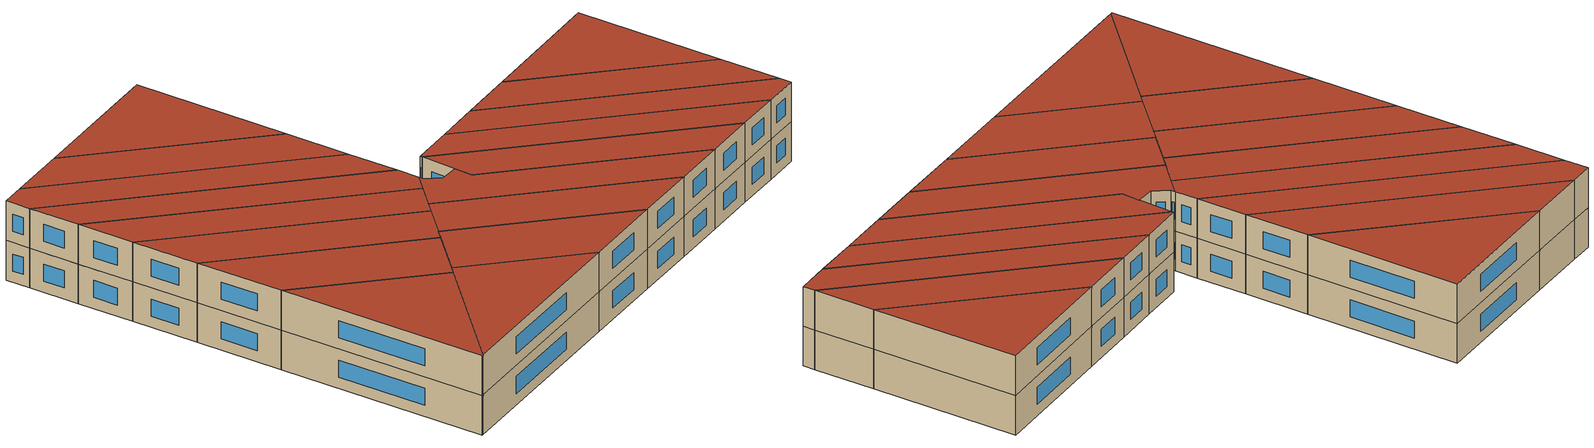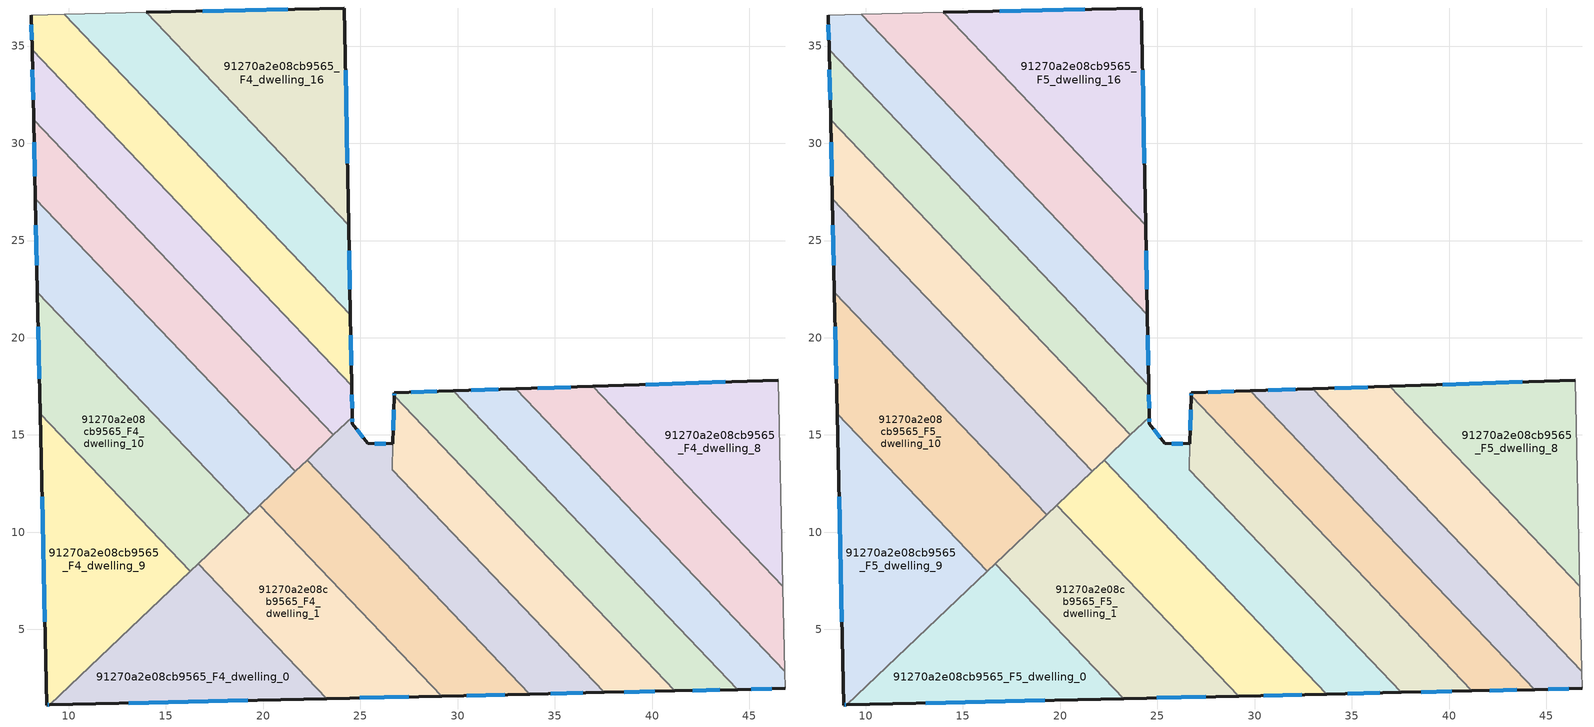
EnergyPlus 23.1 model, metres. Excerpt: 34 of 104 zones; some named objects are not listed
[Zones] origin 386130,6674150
91270a2e08cb9565_F4_dwelling_0
 floor to 91270a2e08cb9565_F3_dwelling_0 (EU_floor_Construction): 16.66,8.39 23.28,1.44 9.03,1.12 z12
 wall outside (EU_wall_Construction): 9.03,1.12 23.28,1.44 z12:15
 wall to 91270a2e08cb9565_F4_dwelling_1 (EU_wall_Construction): 23.28,1.44 16.66,8.39 z12:15
 wall to 91270a2e08cb9565_F4_dwelling_9 (EU_wall_Construction): 16.24,7.99 9.03,1.12 z12:15
 wall to 91270a2e08cb9565_F4_dwelling_10 (EU_wall_Construction): 16.66,8.39 16.24,7.99 z12:15
 window (EU_Window_Construction): 13.1,1.21 19.21,1.35 z12.86:14.14
91270a2e08cb9565_F4_dwelling_1
 floor to 91270a2e08cb9565_F3_dwelling_1 (EU_floor_Construction): 19.83,11.4 29.18,1.57 23.28,1.44 16.66,8.39 z12
 wall outside (EU_wall_Construction): 23.28,1.44 29.18,1.57 z12:15
 wall to 91270a2e08cb9565_F4_dwelling_2 (EU_wall_Construction): 29.18,1.57 19.83,11.4 z12:15
 wall to 91270a2e08cb9565_F4_dwelling_10 (EU_wall_Construction): 19.3,10.89 16.66,8.39 z12:15
 wall to 91270a2e08cb9565_F4_dwelling_11 (EU_wall_Construction): 19.83,11.4 19.3,10.89 z12:15
 window (EU_Window_Construction): 24.96,1.47 27.49,1.53 z12.86:14.14
91270a2e08cb9565_F4_dwelling_10
 floor to 91270a2e08cb9565_F3_dwelling_10 (EU_floor_Construction): 8.39,22.35 19.3,10.89 16.24,7.99 8.53,16.09 z12
 wall outside (EU_wall_Construction): 8.39,22.35 8.53,16.09 z12:15
 wall to 91270a2e08cb9565_F4_dwelling_11 (EU_wall_Construction): 19.3,10.89 8.39,22.35 z12:15
 wall to 91270a2e08cb9565_F4_dwelling_9 (EU_wall_Construction): 8.53,16.09 16.24,7.99 z12:15
 window (EU_Window_Construction): 8.43,20.56 8.49,17.88 z12.86:14.14
91270a2e08cb9565_F4_dwelling_11
 floor to 91270a2e08cb9565_F3_dwelling_11 (EU_floor_Construction): 8.28,27.16 21.64,13.12 19.3,10.89 8.39,22.35 z12
 wall outside (EU_wall_Construction): 8.28,27.16 8.39,22.35 z12:15
 wall to 91270a2e08cb9565_F4_dwelling_12 (EU_wall_Construction): 21.64,13.12 8.28,27.16 z12:15
 wall to 91270a2e08cb9565_F4_dwelling_2 (EU_wall_Construction): 19.83,11.4 21.64,13.12 z12:15
 window (EU_Window_Construction): 8.32,25.78 8.36,23.72 z12.86:14.14
91270a2e08cb9565_F4_dwelling_12
 floor to 91270a2e08cb9565_F3_dwelling_12 (EU_floor_Construction): 8.19,31.21 23.61,15 21.64,13.12 8.28,27.16 z12
 wall outside (EU_wall_Construction): 8.19,31.21 8.28,27.16 z12:15
 wall to 91270a2e08cb9565_F4_dwelling_13 (EU_wall_Construction): 23.61,15 8.19,31.21 z12:15
 wall to 91270a2e08cb9565_F4_dwelling_3 (EU_wall_Construction): 22.25,13.71 23.61,15 z12:15
 wall to 91270a2e08cb9565_F4_dwelling_2 (EU_wall_Construction): 21.64,13.12 22.25,13.71 z12:15
 window (EU_Window_Construction): 8.22,30.05 8.26,28.31 z12.86:14.14
91270a2e08cb9565_F4_dwelling_13
 floor to 91270a2e08cb9565_F3_dwelling_13 (EU_floor_Construction): 8.11,34.81 24.55,17.54 24.58,15.92 23.61,15 8.19,31.21 z12
 wall outside (EU_wall_Construction): 8.11,34.81 8.19,31.21 / 24.58,15.92 24.55,17.54 z12:15
 wall to 91270a2e08cb9565_F4_dwelling_14 (EU_wall_Construction): 24.55,17.54 8.11,34.81 z12:15
 wall to 91270a2e08cb9565_F4_dwelling_3 (EU_wall_Construction): 23.62,15 24.58,15.92 z12:15
 window (EU_Window_Construction): 8.14,33.78 8.17,32.24 / 24.57,16.39 24.56,17.08 z12.86:14.14
91270a2e08cb9565_F4_dwelling_14
 floor to 91270a2e08cb9565_F3_dwelling_14 (EU_floor_Construction): 9.76,36.63 24.48,21.17 24.55,17.54 8.11,34.81 8.07,36.6 z12
 wall outside (EU_wall_Construction): 24.55,17.54 24.48,21.17 / 8.07,36.6 8.11,34.81 z12:15
 wall adiabatic (EU_wall_Construction): 9.76,36.63 8.07,36.6 z12:15
 wall to 91270a2e08cb9565_F4_dwelling_15 (EU_wall_Construction): 24.48,21.17 9.76,36.63 z12:15
 window (EU_Window_Construction): 24.53,18.58 24.5,20.13 / 8.08,36.09 8.1,35.32 z12.86:14.14
91270a2e08cb9565_F4_dwelling_15
 floor to 91270a2e08cb9565_F3_dwelling_15 (EU_floor_Construction): 13.98,36.73 24.39,25.79 24.48,21.17 9.76,36.63 z12
 wall outside (EU_wall_Construction): 24.48,21.17 24.39,25.79 z12:15
 wall to 91270a2e08cb9565_F4_dwelling_16 (EU_wall_Construction): 24.39,25.79 13.98,36.73 z12:15
 wall adiabatic (EU_wall_Construction): 13.98,36.73 9.76,36.63 z12:15
 window (EU_Window_Construction): 24.46,22.49 24.42,24.47 z12.86:14.14
91270a2e08cb9565_F4_dwelling_16
 floor to 91270a2e08cb9565_F3_dwelling_16 (EU_floor_Construction): 24.18,36.96 24.39,25.79 13.98,36.73 z12
 wall outside (EU_wall_Construction): 24.39,25.79 24.18,36.96 13.98,36.73 z12:15
 window (EU_Window_Construction): 24.33,28.98 24.24,33.77 / 21.26,36.89 16.9,36.79 z12.86:14.14
91270a2e08cb9565_F4_dwelling_2
 floor to 91270a2e08cb9565_F3_dwelling_2 (EU_floor_Construction): 22.25,13.71 33.71,1.67 29.18,1.57 19.83,11.4 z12
 wall outside (EU_wall_Construction): 29.18,1.57 33.71,1.67 z12:15
 wall to 91270a2e08cb9565_F4_dwelling_3 (EU_wall_Construction): 33.71,1.67 22.25,13.71 z12:15
 window (EU_Window_Construction): 30.47,1.6 32.42,1.64 z12.86:14.14
91270a2e08cb9565_F4_dwelling_3
 floor to 91270a2e08cb9565_F3_dwelling_3 (EU_floor_Construction): 26.66,14.54 26.63,13.21 37.53,1.76 33.71,1.67 22.25,13.71 24.58,15.92 24.59,15.58 25.37,14.57 z12
 wall outside (EU_wall_Construction): 26.66,14.54 25.37,14.57 24.59,15.58 24.58,15.92 / 33.71,1.67 37.53,1.76 z12:15
 wall to 91270a2e08cb9565_F4_dwelling_4 (EU_wall_Construction): 37.53,1.76 26.63,13.21 26.66,14.54 z12:15
 window (EU_Window_Construction): 24.59,15.68 24.58,15.83 / 25.15,14.86 24.81,15.29 / 26.29,14.55 25.74,14.56 / 34.8,1.7 36.44,1.73 z12.86:14.14
91270a2e08cb9565_F4_dwelling_4
 floor to 91270a2e08cb9565_F3_dwelling_4 (EU_floor_Construction): 26.73,17.01 41.17,1.84 37.53,1.76 26.63,13.21 z12
 wall outside (EU_wall_Construction): 37.53,1.76 41.17,1.84 / 26.73,17.01 26.66,14.54 z12:15
 wall to 91270a2e08cb9565_F4_dwelling_5 (EU_wall_Construction): 41.17,1.84 26.73,17.01 z12:15
 window (EU_Window_Construction): 38.57,1.78 40.13,1.82 / 26.71,16.3 26.68,15.24 z12.86:14.14
91270a2e08cb9565_F4_dwelling_5
 floor to 91270a2e08cb9565_F3_dwelling_5 (EU_floor_Construction): 29.78,17.27 44.4,1.91 41.17,1.84 26.73,17.01 26.73,17.17 z12
 wall outside (EU_wall_Construction): 41.17,1.84 44.4,1.91 / 29.78,17.27 26.73,17.17 26.73,17.01 z12:15
 wall to 91270a2e08cb9565_F4_dwelling_6 (EU_wall_Construction): 44.4,1.91 29.78,17.27 z12:15
 window (EU_Window_Construction): 42.09,1.86 43.48,1.89 / 26.73,17.12 26.73,17.05 / 28.91,17.24 27.61,17.19 z12.86:14.14
91270a2e08cb9565_F4_dwelling_6
 floor to 91270a2e08cb9565_F3_dwelling_6 (EU_floor_Construction): 33,17.37 46.83,2.84 46.85,1.97 44.4,1.91 29.78,17.27 z12
 wall outside (EU_wall_Construction): 44.4,1.91 46.85,1.97 / 33,17.37 29.78,17.27 z12:15
 wall to 91270a2e08cb9565_F4_dwelling_7 (EU_wall_Construction): 46.83,2.84 33,17.37 z12:15
 wall adiabatic (EU_wall_Construction): 46.85,1.97 46.83,2.84 z12:15
 window (EU_Window_Construction): 45.1,1.93 46.15,1.95 / 32.08,17.34 30.7,17.3 z12.86:14.14
91270a2e08cb9565_F4_dwelling_7
 floor to 91270a2e08cb9565_F3_dwelling_7 (EU_floor_Construction): 36.95,17.5 46.73,7.23 46.83,2.84 33,17.37 z12
 wall outside (EU_wall_Construction): 36.95,17.5 33,17.37 z12:15
 wall to 91270a2e08cb9565_F4_dwelling_8 (EU_wall_Construction): 46.73,7.23 36.95,17.5 z12:15
 wall adiabatic (EU_wall_Construction): 46.83,2.84 46.73,7.23 z12:15
 window (EU_Window_Construction): 35.82,17.47 34.13,17.41 z12.86:14.14
91270a2e08cb9565_F4_dwelling_8
 floor to 91270a2e08cb9565_F3_dwelling_8 (EU_floor_Construction): 46.49,17.82 46.73,7.23 36.95,17.5 z12
 wall outside (EU_wall_Construction): 46.49,17.82 36.95,17.5 z12:15
 wall adiabatic (EU_wall_Construction): 46.73,7.23 46.49,17.82 z12:15
 window (EU_Window_Construction): 43.77,17.73 39.68,17.59 z12.86:14.14
91270a2e08cb9565_F4_dwelling_9
 floor to 91270a2e08cb9565_F3_dwelling_9 (EU_floor_Construction): 8.53,16.09 16.24,7.99 9.03,1.12 8.87,1.11 z12
 wall outside (EU_wall_Construction): 8.53,16.09 8.87,1.11 9.03,1.12 z12:15
 window (EU_Window_Construction): 8.92,1.11 8.98,1.12 / 8.63,11.81 8.77,5.39 z12.86:14.14
91270a2e08cb9565_F5_dwelling_0
 floor to 91270a2e08cb9565_F4_dwelling_0 (EU_floor_Construction): 16.66,8.39 23.28,1.44 9.03,1.12 z15
 wall outside (EU_wall_Construction): 9.03,1.12 23.28,1.44 z15:18
 wall to 91270a2e08cb9565_F5_dwelling_1 (EU_wall_Construction): 23.28,1.44 16.66,8.39 z15:18
 wall to 91270a2e08cb9565_F5_dwelling_9 (EU_wall_Construction): 16.24,7.99 9.03,1.12 z15:18
 wall to 91270a2e08cb9565_F5_dwelling_10 (EU_wall_Construction): 16.66,8.39 16.24,7.99 z15:18
 window (EU_Window_Construction): 13.1,1.21 19.21,1.35 z15.86:17.14
 roof outside (EU_roof_Construction): 23.28,1.44 16.66,8.39 9.03,1.12 z18
91270a2e08cb9565_F5_dwelling_1
 floor to 91270a2e08cb9565_F4_dwelling_1 (EU_floor_Construction): 19.83,11.4 29.18,1.57 23.28,1.44 16.66,8.39 z15
 wall outside (EU_wall_Construction): 23.28,1.44 29.18,1.57 z15:18
 wall to 91270a2e08cb9565_F5_dwelling_2 (EU_wall_Construction): 29.18,1.57 19.83,11.4 z15:18
 wall to 91270a2e08cb9565_F5_dwelling_10 (EU_wall_Construction): 19.3,10.89 16.66,8.39 z15:18
 wall to 91270a2e08cb9565_F5_dwelling_11 (EU_wall_Construction): 19.83,11.4 19.3,10.89 z15:18
 window (EU_Window_Construction): 24.96,1.47 27.49,1.53 z15.86:17.14
 roof outside (EU_roof_Construction): 29.18,1.57 19.83,11.4 16.66,8.39 23.28,1.44 z18
91270a2e08cb9565_F5_dwelling_10
 floor to 91270a2e08cb9565_F4_dwelling_10 (EU_floor_Construction): 8.39,22.35 19.3,10.89 16.24,7.99 8.53,16.09 z15
 wall outside (EU_wall_Construction): 8.39,22.35 8.53,16.09 z15:18
 wall to 91270a2e08cb9565_F5_dwelling_11 (EU_wall_Construction): 19.3,10.89 8.39,22.35 z15:18
 wall to 91270a2e08cb9565_F5_dwelling_9 (EU_wall_Construction): 8.53,16.09 16.24,7.99 z15:18
 window (EU_Window_Construction): 8.43,20.56 8.49,17.88 z15.86:17.14
 roof outside (EU_roof_Construction): 19.3,10.89 8.39,22.35 8.53,16.09 16.24,7.99 z18
91270a2e08cb9565_F5_dwelling_11
 floor to 91270a2e08cb9565_F4_dwelling_11 (EU_floor_Construction): 8.28,27.16 21.64,13.12 19.3,10.89 8.39,22.35 z15
 wall outside (EU_wall_Construction): 8.28,27.16 8.39,22.35 z15:18
 wall to 91270a2e08cb9565_F5_dwelling_12 (EU_wall_Construction): 21.64,13.12 8.28,27.16 z15:18
 wall to 91270a2e08cb9565_F5_dwelling_2 (EU_wall_Construction): 19.83,11.4 21.64,13.12 z15:18
 window (EU_Window_Construction): 8.32,25.78 8.36,23.72 z15.86:17.14
 roof outside (EU_roof_Construction): 21.64,13.12 8.28,27.16 8.39,22.35 19.3,10.89 z18
91270a2e08cb9565_F5_dwelling_12
 floor to 91270a2e08cb9565_F4_dwelling_12 (EU_floor_Construction): 8.19,31.21 23.61,15 21.64,13.12 8.28,27.16 z15
 wall outside (EU_wall_Construction): 8.19,31.21 8.28,27.16 z15:18
 wall to 91270a2e08cb9565_F5_dwelling_13 (EU_wall_Construction): 23.61,15 8.19,31.21 z15:18
 wall to 91270a2e08cb9565_F5_dwelling_3 (EU_wall_Construction): 22.25,13.71 23.61,15 z15:18
 wall to 91270a2e08cb9565_F5_dwelling_2 (EU_wall_Construction): 21.64,13.12 22.25,13.71 z15:18
 window (EU_Window_Construction): 8.22,30.05 8.26,28.31 z15.86:17.14
 roof outside (EU_roof_Construction): 23.61,15 8.19,31.21 8.28,27.16 21.64,13.12 z18
91270a2e08cb9565_F5_dwelling_13
 floor to 91270a2e08cb9565_F4_dwelling_13 (EU_floor_Construction): 8.11,34.81 24.55,17.54 24.58,15.92 23.61,15 8.19,31.21 z15
 wall outside (EU_wall_Construction): 8.11,34.81 8.19,31.21 / 24.58,15.92 24.55,17.54 z15:18
 wall to 91270a2e08cb9565_F5_dwelling_14 (EU_wall_Construction): 24.55,17.54 8.11,34.81 z15:18
 wall to 91270a2e08cb9565_F5_dwelling_3 (EU_wall_Construction): 23.62,15 24.58,15.92 z15:18
 window (EU_Window_Construction): 8.14,33.78 8.17,32.24 / 24.57,16.39 24.56,17.08 z15.86:17.14
 roof outside (EU_roof_Construction): 24.58,15.92 24.55,17.54 8.11,34.81 8.19,31.21 23.61,15 z18
91270a2e08cb9565_F5_dwelling_14
 floor to 91270a2e08cb9565_F4_dwelling_14 (EU_floor_Construction): 9.76,36.63 24.48,21.17 24.55,17.54 8.11,34.81 8.07,36.6 z15
 wall outside (EU_wall_Construction): 24.55,17.54 24.48,21.17 / 8.07,36.6 8.11,34.81 z15:18
 wall adiabatic (EU_wall_Construction): 9.76,36.63 8.07,36.6 z15:18
 wall to 91270a2e08cb9565_F5_dwelling_15 (EU_wall_Construction): 24.48,21.17 9.76,36.63 z15:18
 window (EU_Window_Construction): 24.53,18.58 24.5,20.13 / 8.08,36.09 8.1,35.32 z15.86:17.14
 roof outside (EU_roof_Construction): 24.55,17.54 24.48,21.17 9.76,36.63 8.07,36.6 8.11,34.81 z18
91270a2e08cb9565_F5_dwelling_15
 floor to 91270a2e08cb9565_F4_dwelling_15 (EU_floor_Construction): 13.98,36.73 24.39,25.79 24.48,21.17 9.76,36.63 z15
 wall outside (EU_wall_Construction): 24.48,21.17 24.39,25.79 z15:18
 wall to 91270a2e08cb9565_F5_dwelling_16 (EU_wall_Construction): 24.39,25.79 13.98,36.73 z15:18
 wall adiabatic (EU_wall_Construction): 13.98,36.73 9.76,36.63 z15:18
 window (EU_Window_Construction): 24.46,22.49 24.42,24.47 z15.86:17.14
 roof outside (EU_roof_Construction): 24.48,21.17 24.39,25.79 13.98,36.73 9.76,36.63 z18
91270a2e08cb9565_F5_dwelling_16
 floor to 91270a2e08cb9565_F4_dwelling_16 (EU_floor_Construction): 24.18,36.96 24.39,25.79 13.98,36.73 z15
 wall outside (EU_wall_Construction): 24.39,25.79 24.18,36.96 13.98,36.73 z15:18
 window (EU_Window_Construction): 24.33,28.98 24.24,33.77 / 21.26,36.89 16.9,36.79 z15.86:17.14
 roof outside (EU_roof_Construction): 24.39,25.79 24.18,36.96 13.98,36.73 z18
91270a2e08cb9565_F5_dwelling_2
 floor to 91270a2e08cb9565_F4_dwelling_2 (EU_floor_Construction): 22.25,13.71 33.71,1.67 29.18,1.57 19.83,11.4 z15
 wall outside (EU_wall_Construction): 29.18,1.57 33.71,1.67 z15:18
 wall to 91270a2e08cb9565_F5_dwelling_3 (EU_wall_Construction): 33.71,1.67 22.25,13.71 z15:18
 window (EU_Window_Construction): 30.47,1.6 32.42,1.64 z15.86:17.14
 roof outside (EU_roof_Construction): 33.71,1.67 22.25,13.71 19.83,11.4 29.18,1.57 z18
91270a2e08cb9565_F5_dwelling_3
 floor to 91270a2e08cb9565_F4_dwelling_3 (EU_floor_Construction): 26.66,14.54 26.63,13.21 37.53,1.76 33.71,1.67 22.25,13.71 24.58,15.92 24.59,15.58 25.37,14.57 z15
 wall outside (EU_wall_Construction): 26.66,14.54 25.37,14.57 24.59,15.58 24.58,15.92 / 33.71,1.67 37.53,1.76 z15:18
 wall to 91270a2e08cb9565_F5_dwelling_4 (EU_wall_Construction): 37.53,1.76 26.63,13.21 26.66,14.54 z15:18
 window (EU_Window_Construction): 24.59,15.68 24.58,15.83 / 25.15,14.86 24.81,15.29 / 26.29,14.55 25.74,14.56 / 34.8,1.7 36.44,1.73 z15.86:17.14
 roof outside (EU_roof_Construction): 37.53,1.76 26.63,13.21 26.66,14.54 25.37,14.57 24.59,15.58 24.58,15.92 22.25,13.71 33.71,1.67 z18
91270a2e08cb9565_F5_dwelling_4
 floor to 91270a2e08cb9565_F4_dwelling_4 (EU_floor_Construction): 26.73,17.01 41.17,1.84 37.53,1.76 26.63,13.21 z15
 wall outside (EU_wall_Construction): 37.53,1.76 41.17,1.84 / 26.73,17.01 26.66,14.54 z15:18
 wall to 91270a2e08cb9565_F5_dwelling_5 (EU_wall_Construction): 41.17,1.84 26.73,17.01 z15:18
 window (EU_Window_Construction): 38.57,1.78 40.13,1.82 / 26.71,16.3 26.68,15.24 z15.86:17.14
 roof outside (EU_roof_Construction): 41.17,1.84 26.73,17.01 26.63,13.21 37.53,1.76 z18
91270a2e08cb9565_F5_dwelling_5
 floor to 91270a2e08cb9565_F4_dwelling_5 (EU_floor_Construction): 29.78,17.27 44.4,1.91 41.17,1.84 26.73,17.01 26.73,17.17 z15
 wall outside (EU_wall_Construction): 41.17,1.84 44.4,1.91 / 29.78,17.27 26.73,17.17 26.73,17.01 z15:18
 wall to 91270a2e08cb9565_F5_dwelling_6 (EU_wall_Construction): 44.4,1.91 29.78,17.27 z15:18
 window (EU_Window_Construction): 42.09,1.86 43.48,1.89 / 26.73,17.12 26.73,17.05 / 28.91,17.24 27.61,17.19 z15.86:17.14
 roof outside (EU_roof_Construction): 44.4,1.91 29.78,17.27 26.73,17.17 26.73,17.01 41.17,1.84 z18
91270a2e08cb9565_F5_dwelling_6
 floor to 91270a2e08cb9565_F4_dwelling_6 (EU_floor_Construction): 33,17.37 46.83,2.84 46.85,1.97 44.4,1.91 29.78,17.27 z15
 wall outside (EU_wall_Construction): 44.4,1.91 46.85,1.97 / 33,17.37 29.78,17.27 z15:18
 wall to 91270a2e08cb9565_F5_dwelling_7 (EU_wall_Construction): 46.83,2.84 33,17.37 z15:18
 wall adiabatic (EU_wall_Construction): 46.85,1.97 46.83,2.84 z15:18
 window (EU_Window_Construction): 45.1,1.93 46.15,1.95 / 32.08,17.34 30.7,17.3 z15.86:17.14
 roof outside (EU_roof_Construction): 46.85,1.97 46.83,2.84 33,17.37 29.78,17.27 44.4,1.91 z18
91270a2e08cb9565_F5_dwelling_7
 floor to 91270a2e08cb9565_F4_dwelling_7 (EU_floor_Construction): 36.95,17.5 46.73,7.23 46.83,2.84 33,17.37 z15
 wall outside (EU_wall_Construction): 36.95,17.5 33,17.37 z15:18
 wall to 91270a2e08cb9565_F5_dwelling_8 (EU_wall_Construction): 46.73,7.23 36.95,17.5 z15:18
 wall adiabatic (EU_wall_Construction): 46.83,2.84 46.73,7.23 z15:18
 window (EU_Window_Construction): 35.82,17.47 34.13,17.41 z15.86:17.14
 roof outside (EU_roof_Construction): 46.83,2.84 46.73,7.23 36.95,17.5 33,17.37 z18
91270a2e08cb9565_F5_dwelling_8
 floor to 91270a2e08cb9565_F4_dwelling_8 (EU_floor_Construction): 46.49,17.82 46.73,7.23 36.95,17.5 z15
 wall outside (EU_wall_Construction): 46.49,17.82 36.95,17.5 z15:18
 wall adiabatic (EU_wall_Construction): 46.73,7.23 46.49,17.82 z15:18
 window (EU_Window_Construction): 43.77,17.73 39.68,17.59 z15.86:17.14
 roof outside (EU_roof_Construction): 46.73,7.23 46.49,17.82 36.95,17.5 z18
91270a2e08cb9565_F5_dwelling_9
 floor to 91270a2e08cb9565_F4_dwelling_9 (EU_floor_Construction): 8.53,16.09 16.24,7.99 9.03,1.12 8.87,1.11 z15
 wall outside (EU_wall_Construction): 8.53,16.09 8.87,1.11 9.03,1.12 z15:18
 window (EU_Window_Construction): 8.92,1.11 8.98,1.12 / 8.63,11.81 8.77,5.39 z15.86:17.14
 roof outside (EU_roof_Construction): 16.24,7.99 8.53,16.09 8.87,1.11 9.03,1.12 z18
[Building]
EU S2 Campaign: North Axis=0; Terrain=City; Solar Distribution=FullExterior
[Site:Location]
Helsinki-Vantaa.AP: Latitude=60.317; Longitude=24.963; Time Zone=2; Elevation=54.6
[SizingPeriod:WeatherFileDays]
AnnualSizingPeriod: Begin Month=1; Begin Day of Month=1; End Month=12; End Day of Month=31; Day of Week for Start Day=Monday; Use Weather File Daylight Saving Period=No; Use Weather File Rain and Snow Indicators=No
[MATERIAL]
EU_InternalMass_Material: Roughness=MediumRough; Thickness=0.1; Conductivity=1; Density=1800; Specific Heat=900; Thermal Absorptance=0.9; Solar Absorptance=0.7; Visible Absorptance=0.7
[MATERIAL:NOMASS] Roughness=MediumRough; Thermal Absorptance=0.9; Solar Absorptance=0.7; Visible Absorptance=0.7
Name | Thermal Resistance
EU_wall_NoMass | 1.10183
EU_roof_NoMass; EU_floor_NoMass | 1.70606
[WINDOWMATERIAL:SIMPLEGLAZINGSYSTEM]
EU_Window_SimpleGlazing: UFactor=3.11035; Solar Heat Gain Coefficient=0.8; Visible Transmittance=0.8
[CONSTRUCTION]
EU_wall_Construction: EU_wall_NoMass
EU_roof_Construction: EU_roof_NoMass
EU_floor_Construction: EU_floor_NoMass
EU_Window_Construction: EU_Window_SimpleGlazing
EU_InternalMass_Construction: EU_InternalMass_Material
[ZONE] Type=1; Multiplier=1; Ceiling Height=autocalculate; Floor Area=autocalculate; Part of Total Floor Area=Yes
Name | Volume
91270a2e08cb9565_F4_dwelling_0; 91270a2e08cb9565_F5_dwelling_0; 91270a2e08cb9565_F4_dwelling_2; 91270a2e08cb9565_F5_dwelling_2 | 151.742
91270a2e08cb9565_F4_dwelling_1; 91270a2e08cb9565_F5_dwelling_1 | 151.715
91270a2e08cb9565_F4_dwelling_10; 91270a2e08cb9565_F5_dwelling_10 | 170.707
91270a2e08cb9565_F4_dwelling_11; 91270a2e08cb9565_F5_dwelling_11 | 170.672
91270a2e08cb9565_F4_dwelling_12; 91270a2e08cb9565_F5_dwelling_12 | 170.702
91270a2e08cb9565_F4_dwelling_13; 91270a2e08cb9565_F5_dwelling_13 | 170.684
91270a2e08cb9565_F4_dwelling_14; 91270a2e08cb9565_F5_dwelling_14 | 170.708
91270a2e08cb9565_F4_dwelling_15; 91270a2e08cb9565_F5_dwelling_15 | 170.703
91270a2e08cb9565_F4_dwelling_16; 91270a2e08cb9565_F5_dwelling_16 | 170.701
91270a2e08cb9565_F4_dwelling_3; 91270a2e08cb9565_F5_dwelling_3 | 154.947
91270a2e08cb9565_F4_dwelling_4; 91270a2e08cb9565_F5_dwelling_4 | 148.509
91270a2e08cb9565_F4_dwelling_5; 91270a2e08cb9565_F5_dwelling_5 | 151.723
91270a2e08cb9565_F4_dwelling_6; 91270a2e08cb9565_F5_dwelling_6 | 151.737
91270a2e08cb9565_F4_dwelling_7; 91270a2e08cb9565_F5_dwelling_7 | 151.701
91270a2e08cb9565_F4_dwelling_8; 91270a2e08cb9565_F5_dwelling_8 | 151.748
91270a2e08cb9565_F4_dwelling_9; 91270a2e08cb9565_F5_dwelling_9 | 170.7
[INTERNALMASS] Construction=EU_InternalMass_Construction
Name | Zone or ZoneList | Surface Area
91270a2e08cb9565_F4_dwelling_0_EU_InternalMass | 91270a2e08cb9565_F4_dwelling_0 | 50.5805
91270a2e08cb9565_F4_dwelling_1_EU_InternalMass | 91270a2e08cb9565_F4_dwelling_1 | 50.5719
91270a2e08cb9565_F4_dwelling_2_EU_InternalMass | 91270a2e08cb9565_F4_dwelling_2 | 50.5809
91270a2e08cb9565_F4_dwelling_3_EU_InternalMass | 91270a2e08cb9565_F4_dwelling_3 | 51.6496
91270a2e08cb9565_F4_dwelling_4_EU_InternalMass | 91270a2e08cb9565_F4_dwelling_4 | 49.5079
91270a2e08cb9565_F4_dwelling_5_EU_InternalMass | 91270a2e08cb9565_F4_dwelling_5 | 50.5745
91270a2e08cb9565_F4_dwelling_6_EU_InternalMass | 91270a2e08cb9565_F4_dwelling_6 | 50.579
91270a2e08cb9565_F4_dwelling_7_EU_InternalMass | 91270a2e08cb9565_F4_dwelling_7 | 50.5673
91270a2e08cb9565_F4_dwelling_8_EU_InternalMass | 91270a2e08cb9565_F4_dwelling_8 | 50.5824
91270a2e08cb9565_F4_dwelling_9_EU_InternalMass | 91270a2e08cb9565_F4_dwelling_9 | 56.9004
91270a2e08cb9565_F4_dwelling_10_EU_InternalMass | 91270a2e08cb9565_F4_dwelling_10 | 56.9022
91270a2e08cb9565_F4_dwelling_11_EU_InternalMass | 91270a2e08cb9565_F4_dwelling_11 | 56.8908
91270a2e08cb9565_F4_dwelling_12_EU_InternalMass | 91270a2e08cb9565_F4_dwelling_12 | 56.9006
91270a2e08cb9565_F4_dwelling_13_EU_InternalMass | 91270a2e08cb9565_F4_dwelling_13 | 56.8948
91270a2e08cb9565_F4_dwelling_14_EU_InternalMass | 91270a2e08cb9565_F4_dwelling_14 | 56.9025
91270a2e08cb9565_F4_dwelling_15_EU_InternalMass | 91270a2e08cb9565_F4_dwelling_15 | 56.9008
91270a2e08cb9565_F4_dwelling_16_EU_InternalMass | 91270a2e08cb9565_F4_dwelling_16 | 56.9006
91270a2e08cb9565_F5_dwelling_0_EU_InternalMass | 91270a2e08cb9565_F5_dwelling_0 | 50.5805
91270a2e08cb9565_F5_dwelling_1_EU_InternalMass | 91270a2e08cb9565_F5_dwelling_1 | 50.5719
91270a2e08cb9565_F5_dwelling_2_EU_InternalMass | 91270a2e08cb9565_F5_dwelling_2 | 50.5809
91270a2e08cb9565_F5_dwelling_3_EU_InternalMass | 91270a2e08cb9565_F5_dwelling_3 | 51.6496
91270a2e08cb9565_F5_dwelling_4_EU_InternalMass | 91270a2e08cb9565_F5_dwelling_4 | 49.5079
91270a2e08cb9565_F5_dwelling_5_EU_InternalMass | 91270a2e08cb9565_F5_dwelling_5 | 50.5745
91270a2e08cb9565_F5_dwelling_6_EU_InternalMass | 91270a2e08cb9565_F5_dwelling_6 | 50.579
91270a2e08cb9565_F5_dwelling_7_EU_InternalMass | 91270a2e08cb9565_F5_dwelling_7 | 50.5673
91270a2e08cb9565_F5_dwelling_8_EU_InternalMass | 91270a2e08cb9565_F5_dwelling_8 | 50.5824
91270a2e08cb9565_F5_dwelling_9_EU_InternalMass | 91270a2e08cb9565_F5_dwelling_9 | 56.9004
91270a2e08cb9565_F5_dwelling_10_EU_InternalMass | 91270a2e08cb9565_F5_dwelling_10 | 56.9022
91270a2e08cb9565_F5_dwelling_11_EU_InternalMass | 91270a2e08cb9565_F5_dwelling_11 | 56.8908
91270a2e08cb9565_F5_dwelling_12_EU_InternalMass | 91270a2e08cb9565_F5_dwelling_12 | 56.9006
91270a2e08cb9565_F5_dwelling_13_EU_InternalMass | 91270a2e08cb9565_F5_dwelling_13 | 56.8948
91270a2e08cb9565_F5_dwelling_14_EU_InternalMass | 91270a2e08cb9565_F5_dwelling_14 | 56.9025
91270a2e08cb9565_F5_dwelling_15_EU_InternalMass | 91270a2e08cb9565_F5_dwelling_15 | 56.9008
91270a2e08cb9565_F5_dwelling_16_EU_InternalMass | 91270a2e08cb9565_F5_dwelling_16 | 56.9006
[OTHEREQUIPMENT] Fuel Type=Electricity; Design Level Calculation Method=Watts/Area; Power per Zone Floor Area=1; Fraction Latent=0; Fraction Radiant=0; Fraction Lost=0; Carbon Dioxide Generation Rate=0; EndUse Subcategory=EU_Step8_InternalGains
Name | Zone or ZoneList or Space or SpaceList | Schedule
EU_Step8_InternalGain_91270a2e08cb9565_F4_dwelling_0_f000 | 91270a2e08cb9565_F4_dwelling_0 | EU_Step8_GainSchedule_91270a2e08cb9565_F4_dwelling_0_f000
EU_Step8_InternalGain_91270a2e08cb9565_F4_dwelling_1_f000 | 91270a2e08cb9565_F4_dwelling_1 | EU_Step8_GainSchedule_91270a2e08cb9565_F4_dwelling_1_f000
EU_Step8_InternalGain_91270a2e08cb9565_F4_dwelling_2_f000 | 91270a2e08cb9565_F4_dwelling_2 | EU_Step8_GainSchedule_91270a2e08cb9565_F4_dwelling_2_f000
EU_Step8_InternalGain_91270a2e08cb9565_F4_dwelling_3_f000 | 91270a2e08cb9565_F4_dwelling_3 | EU_Step8_GainSchedule_91270a2e08cb9565_F4_dwelling_3_f000
EU_Step8_InternalGain_91270a2e08cb9565_F4_dwelling_4_f000 | 91270a2e08cb9565_F4_dwelling_4 | EU_Step8_GainSchedule_91270a2e08cb9565_F4_dwelling_4_f000
EU_Step8_InternalGain_91270a2e08cb9565_F4_dwelling_5_f000 | 91270a2e08cb9565_F4_dwelling_5 | EU_Step8_GainSchedule_91270a2e08cb9565_F4_dwelling_5_f000
EU_Step8_InternalGain_91270a2e08cb9565_F4_dwelling_6_f000 | 91270a2e08cb9565_F4_dwelling_6 | EU_Step8_GainSchedule_91270a2e08cb9565_F4_dwelling_6_f000
EU_Step8_InternalGain_91270a2e08cb9565_F4_dwelling_7_f000 | 91270a2e08cb9565_F4_dwelling_7 | EU_Step8_GainSchedule_91270a2e08cb9565_F4_dwelling_7_f000
EU_Step8_InternalGain_91270a2e08cb9565_F4_dwelling_8_f000 | 91270a2e08cb9565_F4_dwelling_8 | EU_Step8_GainSchedule_91270a2e08cb9565_F4_dwelling_8_f000
EU_Step8_InternalGain_91270a2e08cb9565_F4_dwelling_9_f000 | 91270a2e08cb9565_F4_dwelling_9 | EU_Step8_GainSchedule_91270a2e08cb9565_F4_dwelling_9_f000
EU_Step8_InternalGain_91270a2e08cb9565_F4_dwelling_10_f000 | 91270a2e08cb9565_F4_dwelling_10 | EU_Step8_GainSchedule_91270a2e08cb9565_F4_dwelling_10_f000
EU_Step8_InternalGain_91270a2e08cb9565_F4_dwelling_11_f000 | 91270a2e08cb9565_F4_dwelling_11 | EU_Step8_GainSchedule_91270a2e08cb9565_F4_dwelling_11_f000
EU_Step8_InternalGain_91270a2e08cb9565_F4_dwelling_12_f000 | 91270a2e08cb9565_F4_dwelling_12 | EU_Step8_GainSchedule_91270a2e08cb9565_F4_dwelling_12_f000
EU_Step8_InternalGain_91270a2e08cb9565_F4_dwelling_13_f000 | 91270a2e08cb9565_F4_dwelling_13 | EU_Step8_GainSchedule_91270a2e08cb9565_F4_dwelling_13_f000
EU_Step8_InternalGain_91270a2e08cb9565_F4_dwelling_14_f000 | 91270a2e08cb9565_F4_dwelling_14 | EU_Step8_GainSchedule_91270a2e08cb9565_F4_dwelling_14_f000
EU_Step8_InternalGain_91270a2e08cb9565_F4_dwelling_15_f000 | 91270a2e08cb9565_F4_dwelling_15 | EU_Step8_GainSchedule_91270a2e08cb9565_F4_dwelling_15_f000
EU_Step8_InternalGain_91270a2e08cb9565_F4_dwelling_16_f000 | 91270a2e08cb9565_F4_dwelling_16 | EU_Step8_GainSchedule_91270a2e08cb9565_F4_dwelling_16_f000
EU_Step8_InternalGain_91270a2e08cb9565_F5_dwelling_0_f000 | 91270a2e08cb9565_F5_dwelling_0 | EU_Step8_GainSchedule_91270a2e08cb9565_F5_dwelling_0_f000
EU_Step8_InternalGain_91270a2e08cb9565_F5_dwelling_1_f000 | 91270a2e08cb9565_F5_dwelling_1 | EU_Step8_GainSchedule_91270a2e08cb9565_F5_dwelling_1_f000
EU_Step8_InternalGain_91270a2e08cb9565_F5_dwelling_2_f000 | 91270a2e08cb9565_F5_dwelling_2 | EU_Step8_GainSchedule_91270a2e08cb9565_F5_dwelling_2_f000
EU_Step8_InternalGain_91270a2e08cb9565_F5_dwelling_3_f000 | 91270a2e08cb9565_F5_dwelling_3 | EU_Step8_GainSchedule_91270a2e08cb9565_F5_dwelling_3_f000
EU_Step8_InternalGain_91270a2e08cb9565_F5_dwelling_4_f000 | 91270a2e08cb9565_F5_dwelling_4 | EU_Step8_GainSchedule_91270a2e08cb9565_F5_dwelling_4_f000
EU_Step8_InternalGain_91270a2e08cb9565_F5_dwelling_5_f000 | 91270a2e08cb9565_F5_dwelling_5 | EU_Step8_GainSchedule_91270a2e08cb9565_F5_dwelling_5_f000
EU_Step8_InternalGain_91270a2e08cb9565_F5_dwelling_6_f000 | 91270a2e08cb9565_F5_dwelling_6 | EU_Step8_GainSchedule_91270a2e08cb9565_F5_dwelling_6_f000
EU_Step8_InternalGain_91270a2e08cb9565_F5_dwelling_7_f000 | 91270a2e08cb9565_F5_dwelling_7 | EU_Step8_GainSchedule_91270a2e08cb9565_F5_dwelling_7_f000
EU_Step8_InternalGain_91270a2e08cb9565_F5_dwelling_8_f000 | 91270a2e08cb9565_F5_dwelling_8 | EU_Step8_GainSchedule_91270a2e08cb9565_F5_dwelling_8_f000
EU_Step8_InternalGain_91270a2e08cb9565_F5_dwelling_9_f000 | 91270a2e08cb9565_F5_dwelling_9 | EU_Step8_GainSchedule_91270a2e08cb9565_F5_dwelling_9_f000
EU_Step8_InternalGain_91270a2e08cb9565_F5_dwelling_10_f000 | 91270a2e08cb9565_F5_dwelling_10 | EU_Step8_GainSchedule_91270a2e08cb9565_F5_dwelling_10_f000
EU_Step8_InternalGain_91270a2e08cb9565_F5_dwelling_11_f000 | 91270a2e08cb9565_F5_dwelling_11 | EU_Step8_GainSchedule_91270a2e08cb9565_F5_dwelling_11_f000
EU_Step8_InternalGain_91270a2e08cb9565_F5_dwelling_12_f000 | 91270a2e08cb9565_F5_dwelling_12 | EU_Step8_GainSchedule_91270a2e08cb9565_F5_dwelling_12_f000
EU_Step8_InternalGain_91270a2e08cb9565_F5_dwelling_13_f000 | 91270a2e08cb9565_F5_dwelling_13 | EU_Step8_GainSchedule_91270a2e08cb9565_F5_dwelling_13_f000
EU_Step8_InternalGain_91270a2e08cb9565_F5_dwelling_14_f000 | 91270a2e08cb9565_F5_dwelling_14 | EU_Step8_GainSchedule_91270a2e08cb9565_F5_dwelling_14_f000
EU_Step8_InternalGain_91270a2e08cb9565_F5_dwelling_15_f000 | 91270a2e08cb9565_F5_dwelling_15 | EU_Step8_GainSchedule_91270a2e08cb9565_F5_dwelling_15_f000
EU_Step8_InternalGain_91270a2e08cb9565_F5_dwelling_16_f000 | 91270a2e08cb9565_F5_dwelling_16 | EU_Step8_GainSchedule_91270a2e08cb9565_F5_dwelling_16_f000
[ZONEVENTILATION:DESIGNFLOWRATE] Schedule=EU_AlwaysOn; Design Flow Rate Calculation Method=AirChanges/Hour; Air Changes per Hour=0.756316; Ventilation Type=Natural; Fan Pressure Rise=0; Fan Total Efficiency=1; Constant Term Coefficient=1; Temperature Term Coefficient=0; Velocity Term Coefficient=0; Velocity Squared Term Coefficient=0; Minimum Indoor Temperature=-100; Maximum Indoor Temperature=100; Delta Temperature=-100; Minimum Outdoor Temperature=-100; Maximum Outdoor Temperature=100; Maximum Wind Speed=40
Name | Zone or ZoneList or Space or SpaceList
EU_ConstantAir_91270a2e08cb9565_F4_dwelling_0 | 91270a2e08cb9565_F4_dwelling_0
EU_ConstantAir_91270a2e08cb9565_F4_dwelling_1 | 91270a2e08cb9565_F4_dwelling_1
EU_ConstantAir_91270a2e08cb9565_F4_dwelling_2 | 91270a2e08cb9565_F4_dwelling_2
EU_ConstantAir_91270a2e08cb9565_F4_dwelling_3 | 91270a2e08cb9565_F4_dwelling_3
EU_ConstantAir_91270a2e08cb9565_F4_dwelling_4 | 91270a2e08cb9565_F4_dwelling_4
EU_ConstantAir_91270a2e08cb9565_F4_dwelling_5 | 91270a2e08cb9565_F4_dwelling_5
EU_ConstantAir_91270a2e08cb9565_F4_dwelling_6 | 91270a2e08cb9565_F4_dwelling_6
EU_ConstantAir_91270a2e08cb9565_F4_dwelling_7 | 91270a2e08cb9565_F4_dwelling_7
EU_ConstantAir_91270a2e08cb9565_F4_dwelling_8 | 91270a2e08cb9565_F4_dwelling_8
EU_ConstantAir_91270a2e08cb9565_F4_dwelling_9 | 91270a2e08cb9565_F4_dwelling_9
EU_ConstantAir_91270a2e08cb9565_F4_dwelling_10 | 91270a2e08cb9565_F4_dwelling_10
EU_ConstantAir_91270a2e08cb9565_F4_dwelling_11 | 91270a2e08cb9565_F4_dwelling_11
EU_ConstantAir_91270a2e08cb9565_F4_dwelling_12 | 91270a2e08cb9565_F4_dwelling_12
EU_ConstantAir_91270a2e08cb9565_F4_dwelling_13 | 91270a2e08cb9565_F4_dwelling_13
EU_ConstantAir_91270a2e08cb9565_F4_dwelling_14 | 91270a2e08cb9565_F4_dwelling_14
EU_ConstantAir_91270a2e08cb9565_F4_dwelling_15 | 91270a2e08cb9565_F4_dwelling_15
EU_ConstantAir_91270a2e08cb9565_F4_dwelling_16 | 91270a2e08cb9565_F4_dwelling_16
EU_ConstantAir_91270a2e08cb9565_F5_dwelling_0 | 91270a2e08cb9565_F5_dwelling_0
EU_ConstantAir_91270a2e08cb9565_F5_dwelling_1 | 91270a2e08cb9565_F5_dwelling_1
EU_ConstantAir_91270a2e08cb9565_F5_dwelling_2 | 91270a2e08cb9565_F5_dwelling_2
EU_ConstantAir_91270a2e08cb9565_F5_dwelling_3 | 91270a2e08cb9565_F5_dwelling_3
EU_ConstantAir_91270a2e08cb9565_F5_dwelling_4 | 91270a2e08cb9565_F5_dwelling_4
EU_ConstantAir_91270a2e08cb9565_F5_dwelling_5 | 91270a2e08cb9565_F5_dwelling_5
EU_ConstantAir_91270a2e08cb9565_F5_dwelling_6 | 91270a2e08cb9565_F5_dwelling_6
EU_ConstantAir_91270a2e08cb9565_F5_dwelling_7 | 91270a2e08cb9565_F5_dwelling_7
EU_ConstantAir_91270a2e08cb9565_F5_dwelling_8 | 91270a2e08cb9565_F5_dwelling_8
EU_ConstantAir_91270a2e08cb9565_F5_dwelling_9 | 91270a2e08cb9565_F5_dwelling_9
EU_ConstantAir_91270a2e08cb9565_F5_dwelling_10 | 91270a2e08cb9565_F5_dwelling_10
EU_ConstantAir_91270a2e08cb9565_F5_dwelling_11 | 91270a2e08cb9565_F5_dwelling_11
EU_ConstantAir_91270a2e08cb9565_F5_dwelling_12 | 91270a2e08cb9565_F5_dwelling_12
EU_ConstantAir_91270a2e08cb9565_F5_dwelling_13 | 91270a2e08cb9565_F5_dwelling_13
EU_ConstantAir_91270a2e08cb9565_F5_dwelling_14 | 91270a2e08cb9565_F5_dwelling_14
EU_ConstantAir_91270a2e08cb9565_F5_dwelling_15 | 91270a2e08cb9565_F5_dwelling_15
EU_ConstantAir_91270a2e08cb9565_F5_dwelling_16 | 91270a2e08cb9565_F5_dwelling_16
[HVACTEMPLATE:THERMOSTAT] Constant Heating Setpoint=20; Constant Cooling Setpoint=50
EU_HeatOnly_91270a2e08cb9565_F0_dwelling_0; EU_HeatOnly_91270a2e08cb9565_F0_dwelling_1; EU_HeatOnly_91270a2e08cb9565_F0_dwelling_2; EU_HeatOnly_91270a2e08cb9565_F0_dwelling_3; EU_HeatOnly_91270a2e08cb9565_F0_dwelling_4; EU_HeatOnly_91270a2e08cb9565_F0_dwelling_5; EU_HeatOnly_91270a2e08cb9565_F0_dwelling_6; EU_HeatOnly_91270a2e08cb9565_F0_dwelling_7; EU_HeatOnly_91270a2e08cb9565_F0_dwelling_8; EU_HeatOnly_91270a2e08cb9565_F0_dwelling_9; EU_HeatOnly_91270a2e08cb9565_F0_dwelling_10; EU_HeatOnly_91270a2e08cb9565_F0_dwelling_11; EU_HeatOnly_91270a2e08cb9565_F0_dwelling_12; EU_HeatOnly_91270a2e08cb9565_F0_dwelling_13; EU_HeatOnly_91270a2e08cb9565_F0_dwelling_14; EU_HeatOnly_91270a2e08cb9565_F0_dwelling_15; EU_HeatOnly_91270a2e08cb9565_F0_dwelling_16; EU_HeatOnly_91270a2e08cb9565_F0_dwelling_17; EU_HeatOnly_91270a2e08cb9565_F1_dwelling_0; EU_HeatOnly_91270a2e08cb9565_F1_dwelling_1; EU_HeatOnly_91270a2e08cb9565_F1_dwelling_2; EU_HeatOnly_91270a2e08cb9565_F1_dwelling_3; EU_HeatOnly_91270a2e08cb9565_F1_dwelling_4; EU_HeatOnly_91270a2e08cb9565_F1_dwelling_5; EU_HeatOnly_91270a2e08cb9565_F1_dwelling_6
[HVACTEMPLATE:ZONE:IDEALLOADSAIRSYSTEM] System Availability Schedule=EU_AlwaysOn; Maximum Heating Supply Air Temperature=50; Minimum Cooling Supply Air Temperature=13; Maximum Heating Supply Air Humidity Ratio=0.0156; Minimum Cooling Supply Air Humidity Ratio=0.0077; Heating Limit=NoLimit; Cooling Limit=NoLimit; Heating Availability Schedule=EU_AlwaysOn; Cooling Availability Schedule=EU_CoolingOff; Dehumidification Control Type=ConstantSensibleHeatRatio; Cooling Sensible Heat Ratio=0.7; Dehumidification Setpoint=60; Humidification Control Type=None; Humidification Setpoint=30; Outdoor Air Method=None; Outdoor Air Flow Rate per Person=0.00944; Outdoor Air Flow Rate per Zone Floor Area=0; Outdoor Air Flow Rate per Zone=0; Demand Controlled Ventilation Type=None; Outdoor Air Economizer Type=NoEconomizer; Heat Recovery Type=None; Sensible Heat Recovery Effectiveness=0.7; Latent Heat Recovery Effectiveness=0.65
Name | Template Thermostat
91270a2e08cb9565_F4_dwelling_0 | EU_HeatOnly_91270a2e08cb9565_F4_dwelling_0
91270a2e08cb9565_F4_dwelling_1 | EU_HeatOnly_91270a2e08cb9565_F4_dwelling_1
91270a2e08cb9565_F4_dwelling_2 | EU_HeatOnly_91270a2e08cb9565_F4_dwelling_2
91270a2e08cb9565_F4_dwelling_3 | EU_HeatOnly_91270a2e08cb9565_F4_dwelling_3
91270a2e08cb9565_F4_dwelling_4 | EU_HeatOnly_91270a2e08cb9565_F4_dwelling_4
91270a2e08cb9565_F4_dwelling_5 | EU_HeatOnly_91270a2e08cb9565_F4_dwelling_5
91270a2e08cb9565_F4_dwelling_6 | EU_HeatOnly_91270a2e08cb9565_F4_dwelling_6
91270a2e08cb9565_F4_dwelling_7 | EU_HeatOnly_91270a2e08cb9565_F4_dwelling_7
91270a2e08cb9565_F4_dwelling_8 | EU_HeatOnly_91270a2e08cb9565_F4_dwelling_8
91270a2e08cb9565_F4_dwelling_9 | EU_HeatOnly_91270a2e08cb9565_F4_dwelling_9
91270a2e08cb9565_F4_dwelling_10 | EU_HeatOnly_91270a2e08cb9565_F4_dwelling_10
91270a2e08cb9565_F4_dwelling_11 | EU_HeatOnly_91270a2e08cb9565_F4_dwelling_11
91270a2e08cb9565_F4_dwelling_12 | EU_HeatOnly_91270a2e08cb9565_F4_dwelling_12
91270a2e08cb9565_F4_dwelling_13 | EU_HeatOnly_91270a2e08cb9565_F4_dwelling_13
91270a2e08cb9565_F4_dwelling_14 | EU_HeatOnly_91270a2e08cb9565_F4_dwelling_14
91270a2e08cb9565_F4_dwelling_15 | EU_HeatOnly_91270a2e08cb9565_F4_dwelling_15
91270a2e08cb9565_F4_dwelling_16 | EU_HeatOnly_91270a2e08cb9565_F4_dwelling_16
91270a2e08cb9565_F5_dwelling_0 | EU_HeatOnly_91270a2e08cb9565_F5_dwelling_0
91270a2e08cb9565_F5_dwelling_1 | EU_HeatOnly_91270a2e08cb9565_F5_dwelling_1
91270a2e08cb9565_F5_dwelling_2 | EU_HeatOnly_91270a2e08cb9565_F5_dwelling_2
91270a2e08cb9565_F5_dwelling_3 | EU_HeatOnly_91270a2e08cb9565_F5_dwelling_3
91270a2e08cb9565_F5_dwelling_4 | EU_HeatOnly_91270a2e08cb9565_F5_dwelling_4
91270a2e08cb9565_F5_dwelling_5 | EU_HeatOnly_91270a2e08cb9565_F5_dwelling_5
91270a2e08cb9565_F5_dwelling_6 | EU_HeatOnly_91270a2e08cb9565_F5_dwelling_6
91270a2e08cb9565_F5_dwelling_7 | EU_HeatOnly_91270a2e08cb9565_F5_dwelling_7
91270a2e08cb9565_F5_dwelling_8 | EU_HeatOnly_91270a2e08cb9565_F5_dwelling_8
91270a2e08cb9565_F5_dwelling_9 | EU_HeatOnly_91270a2e08cb9565_F5_dwelling_9
91270a2e08cb9565_F5_dwelling_10 | EU_HeatOnly_91270a2e08cb9565_F5_dwelling_10
91270a2e08cb9565_F5_dwelling_11 | EU_HeatOnly_91270a2e08cb9565_F5_dwelling_11
91270a2e08cb9565_F5_dwelling_12 | EU_HeatOnly_91270a2e08cb9565_F5_dwelling_12
91270a2e08cb9565_F5_dwelling_13 | EU_HeatOnly_91270a2e08cb9565_F5_dwelling_13
91270a2e08cb9565_F5_dwelling_14 | EU_HeatOnly_91270a2e08cb9565_F5_dwelling_14
91270a2e08cb9565_F5_dwelling_15 | EU_HeatOnly_91270a2e08cb9565_F5_dwelling_15
91270a2e08cb9565_F5_dwelling_16 | EU_HeatOnly_91270a2e08cb9565_F5_dwelling_16
[SIZING:ZONE] Zone Cooling Design Supply Air Temperature Input Method=SupplyAirTemperature; Zone Cooling Design Supply Air Temperature=13; Zone Heating Design Supply Air Temperature Input Method=SupplyAirTemperature; Zone Heating Design Supply Air Temperature=50; Zone Cooling Design Supply Air Humidity Ratio=0.008; Zone Heating Design Supply Air Humidity Ratio=0.008; Cooling Design Air Flow Method=DesignDay; Cooling Design Air Flow Rate=0; Cooling Minimum Air Flow per Zone Floor Area=0.000762; Cooling Minimum Air Flow=0; Cooling Minimum Air Flow Fraction=0.2; Heating Design Air Flow Method=DesignDay; Heating Design Air Flow Rate=0; Heating Maximum Air Flow per Zone Floor Area=0.002032; Heating Maximum Air Flow=0.141576; Heating Maximum Air Flow Fraction=0.3; Account for Dedicated Outdoor Air System=No; Dedicated Outdoor Air System Control Strategy=NeutralSupplyAir; Dedicated Outdoor Air Low Setpoint Temperature for Design=autosize; Dedicated Outdoor Air High Setpoint Temperature for Design=autosize; Zone Load Sizing Method=Sensible Load Only No Latent Load; Zone Latent Cooling Design Supply Air Humidity Ratio Input Method=HumidityRatioDifference; Zone Cooling Design Supply Air Humidity Ratio Difference=0.005; Zone Latent Heating Design Supply Air Humidity Ratio Input Method=HumidityRatioDifference; Zone Humidification Design Supply Air Humidity Ratio Difference=0.005
91270a2e08cb9565_F4_dwelling_0; 91270a2e08cb9565_F4_dwelling_1; 91270a2e08cb9565_F4_dwelling_2; 91270a2e08cb9565_F4_dwelling_3; 91270a2e08cb9565_F4_dwelling_4; 91270a2e08cb9565_F4_dwelling_5; 91270a2e08cb9565_F4_dwelling_6; 91270a2e08cb9565_F4_dwelling_7; 91270a2e08cb9565_F4_dwelling_8; 91270a2e08cb9565_F4_dwelling_9; 91270a2e08cb9565_F4_dwelling_10; 91270a2e08cb9565_F4_dwelling_11; 91270a2e08cb9565_F4_dwelling_12; 91270a2e08cb9565_F4_dwelling_13; 91270a2e08cb9565_F4_dwelling_14; 91270a2e08cb9565_F4_dwelling_15; 91270a2e08cb9565_F4_dwelling_16; 91270a2e08cb9565_F5_dwelling_0; 91270a2e08cb9565_F5_dwelling_1; 91270a2e08cb9565_F5_dwelling_2; 91270a2e08cb9565_F5_dwelling_3; 91270a2e08cb9565_F5_dwelling_4; 91270a2e08cb9565_F5_dwelling_5; 91270a2e08cb9565_F5_dwelling_6; 91270a2e08cb9565_F5_dwelling_7; 91270a2e08cb9565_F5_dwelling_8; 91270a2e08cb9565_F5_dwelling_9; 91270a2e08cb9565_F5_dwelling_10; 91270a2e08cb9565_F5_dwelling_11; 91270a2e08cb9565_F5_dwelling_12; 91270a2e08cb9565_F5_dwelling_13; 91270a2e08cb9565_F5_dwelling_14; 91270a2e08cb9565_F5_dwelling_15; 91270a2e08cb9565_F5_dwelling_16
[SCHEDULE:CONSTANT]
Name | Hourly Value
EU_AlwaysOn | 1
EU_CoolingOff | 0
[SCHEDULE:FILE] Column Number=1; Rows to Skip at Top=0; Number of Hours of Data=8760; Column Separator=Comma; Interpolate to Timestep=No; Minutes per Item=60; Adjust Schedule for Daylight Savings=Yes
Name | File
EU_Step8_GainSchedule_91270a2e08cb9565_F4_dwelling_0_f000 | ../../schedules/91270a2e08cb9565/91270a2e08cb9565_F4_dwelling_0_f000_gain.csv
EU_Step8_GainSchedule_91270a2e08cb9565_F4_dwelling_1_f000 | ../../schedules/91270a2e08cb9565/91270a2e08cb9565_F4_dwelling_1_f000_gain.csv
EU_Step8_GainSchedule_91270a2e08cb9565_F4_dwelling_2_f000 | ../../schedules/91270a2e08cb9565/91270a2e08cb9565_F4_dwelling_2_f000_gain.csv
EU_Step8_GainSchedule_91270a2e08cb9565_F4_dwelling_3_f000 | ../../schedules/91270a2e08cb9565/91270a2e08cb9565_F4_dwelling_3_f000_gain.csv
EU_Step8_GainSchedule_91270a2e08cb9565_F4_dwelling_4_f000 | ../../schedules/91270a2e08cb9565/91270a2e08cb9565_F4_dwelling_4_f000_gain.csv
EU_Step8_GainSchedule_91270a2e08cb9565_F4_dwelling_5_f000 | ../../schedules/91270a2e08cb9565/91270a2e08cb9565_F4_dwelling_5_f000_gain.csv
EU_Step8_GainSchedule_91270a2e08cb9565_F4_dwelling_6_f000 | ../../schedules/91270a2e08cb9565/91270a2e08cb9565_F4_dwelling_6_f000_gain.csv
EU_Step8_GainSchedule_91270a2e08cb9565_F4_dwelling_7_f000 | ../../schedules/91270a2e08cb9565/91270a2e08cb9565_F4_dwelling_7_f000_gain.csv
EU_Step8_GainSchedule_91270a2e08cb9565_F4_dwelling_8_f000 | ../../schedules/91270a2e08cb9565/91270a2e08cb9565_F4_dwelling_8_f000_gain.csv
EU_Step8_GainSchedule_91270a2e08cb9565_F4_dwelling_9_f000 | ../../schedules/91270a2e08cb9565/91270a2e08cb9565_F4_dwelling_9_f000_gain.csv
EU_Step8_GainSchedule_91270a2e08cb9565_F4_dwelling_10_f000 | ../../schedules/91270a2e08cb9565/91270a2e08cb9565_F4_dwelling_10_f000_gain.csv
EU_Step8_GainSchedule_91270a2e08cb9565_F4_dwelling_11_f000 | ../../schedules/91270a2e08cb9565/91270a2e08cb9565_F4_dwelling_11_f000_gain.csv
EU_Step8_GainSchedule_91270a2e08cb9565_F4_dwelling_12_f000 | ../../schedules/91270a2e08cb9565/91270a2e08cb9565_F4_dwelling_12_f000_gain.csv
EU_Step8_GainSchedule_91270a2e08cb9565_F4_dwelling_13_f000 | ../../schedules/91270a2e08cb9565/91270a2e08cb9565_F4_dwelling_13_f000_gain.csv
EU_Step8_GainSchedule_91270a2e08cb9565_F4_dwelling_14_f000 | ../../schedules/91270a2e08cb9565/91270a2e08cb9565_F4_dwelling_14_f000_gain.csv
EU_Step8_GainSchedule_91270a2e08cb9565_F4_dwelling_15_f000 | ../../schedules/91270a2e08cb9565/91270a2e08cb9565_F4_dwelling_15_f000_gain.csv
EU_Step8_GainSchedule_91270a2e08cb9565_F4_dwelling_16_f000 | ../../schedules/91270a2e08cb9565/91270a2e08cb9565_F4_dwelling_16_f000_gain.csv
EU_Step8_GainSchedule_91270a2e08cb9565_F5_dwelling_0_f000 | ../../schedules/91270a2e08cb9565/91270a2e08cb9565_F5_dwelling_0_f000_gain.csv
EU_Step8_GainSchedule_91270a2e08cb9565_F5_dwelling_1_f000 | ../../schedules/91270a2e08cb9565/91270a2e08cb9565_F5_dwelling_1_f000_gain.csv
EU_Step8_GainSchedule_91270a2e08cb9565_F5_dwelling_2_f000 | ../../schedules/91270a2e08cb9565/91270a2e08cb9565_F5_dwelling_2_f000_gain.csv
EU_Step8_GainSchedule_91270a2e08cb9565_F5_dwelling_3_f000 | ../../schedules/91270a2e08cb9565/91270a2e08cb9565_F5_dwelling_3_f000_gain.csv
EU_Step8_GainSchedule_91270a2e08cb9565_F5_dwelling_4_f000 | ../../schedules/91270a2e08cb9565/91270a2e08cb9565_F5_dwelling_4_f000_gain.csv
EU_Step8_GainSchedule_91270a2e08cb9565_F5_dwelling_5_f000 | ../../schedules/91270a2e08cb9565/91270a2e08cb9565_F5_dwelling_5_f000_gain.csv
EU_Step8_GainSchedule_91270a2e08cb9565_F5_dwelling_6_f000 | ../../schedules/91270a2e08cb9565/91270a2e08cb9565_F5_dwelling_6_f000_gain.csv
EU_Step8_GainSchedule_91270a2e08cb9565_F5_dwelling_7_f000 | ../../schedules/91270a2e08cb9565/91270a2e08cb9565_F5_dwelling_7_f000_gain.csv
EU_Step8_GainSchedule_91270a2e08cb9565_F5_dwelling_8_f000 | ../../schedules/91270a2e08cb9565/91270a2e08cb9565_F5_dwelling_8_f000_gain.csv
EU_Step8_GainSchedule_91270a2e08cb9565_F5_dwelling_9_f000 | ../../schedules/91270a2e08cb9565/91270a2e08cb9565_F5_dwelling_9_f000_gain.csv
EU_Step8_GainSchedule_91270a2e08cb9565_F5_dwelling_10_f000 | ../../schedules/91270a2e08cb9565/91270a2e08cb9565_F5_dwelling_10_f000_gain.csv
EU_Step8_GainSchedule_91270a2e08cb9565_F5_dwelling_11_f000 | ../../schedules/91270a2e08cb9565/91270a2e08cb9565_F5_dwelling_11_f000_gain.csv
EU_Step8_GainSchedule_91270a2e08cb9565_F5_dwelling_12_f000 | ../../schedules/91270a2e08cb9565/91270a2e08cb9565_F5_dwelling_12_f000_gain.csv
EU_Step8_GainSchedule_91270a2e08cb9565_F5_dwelling_13_f000 | ../../schedules/91270a2e08cb9565/91270a2e08cb9565_F5_dwelling_13_f000_gain.csv
EU_Step8_GainSchedule_91270a2e08cb9565_F5_dwelling_14_f000 | ../../schedules/91270a2e08cb9565/91270a2e08cb9565_F5_dwelling_14_f000_gain.csv
EU_Step8_GainSchedule_91270a2e08cb9565_F5_dwelling_15_f000 | ../../schedules/91270a2e08cb9565/91270a2e08cb9565_F5_dwelling_15_f000_gain.csv
EU_Step8_GainSchedule_91270a2e08cb9565_F5_dwelling_16_f000 | ../../schedules/91270a2e08cb9565/91270a2e08cb9565_F5_dwelling_16_f000_gain.csv
